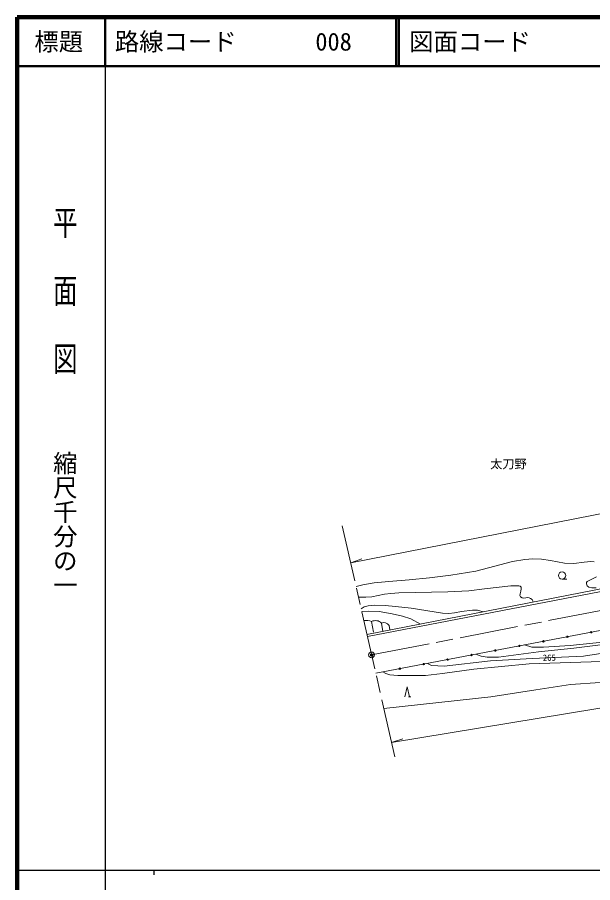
# Model space of a CAD drawing. Units: millimetres at full size, sheet at 1:1000; details may follow other scales. Extents: x 40000 to 680000, y 20000 to 380000.
# Drawn here: x 40000 to 158041, y 202409 to 380000 of the extents above; entities that cross this region are included whole.
import ezdxf
from ezdxf.enums import TextEntityAlignment as Align

# ---------------------------------------------------------------- set-up
doc = ezdxf.new("R2010")
doc.units = ezdxf.units.MM
doc.header["$LTSCALE"] = 1000
doc.header["$PDMODE"] = 32
doc.header["$PDSIZE"] = 500
doc.linetypes.add('CHAIN', pattern=[18.5, 12, -1.5, 3.5, -1.5])
for name, color, linetype, lineweight in [('M-BGD', 7, 'Continuous', 13), ('M-BMK', 2, 'CHAIN', 13), ('M-BMK-SRVR', 3, 'Continuous', 13), ('M-STR-HTXT', 7, 'Continuous', 13), ('M-TTL', 2, 'Continuous', 140), ('M-TTL-BAND', 7, 'Continuous', 25), ('M-TTL-LINE', 7, 'Continuous', 50)]:
    doc.layers.add(name, color=color, linetype=linetype, lineweight=lineweight)
for name, color, linetype in [('M-BMK-HTXT', 7, 'Continuous'), ('M-OTRS', 6, 'Continuous'), ('M-TTL-TXT', 7, 'Continuous')]:
    doc.layers.add(name, color=color, linetype=linetype)
doc.styles.add('@ＭＳ ゴシック', font='')
doc.styles.add('ＭＳ ゴシック', font='')
doc.styles.get('@ＭＳ ゴシック').set_extended_font_data('@MS Gothic')
doc.styles.get('ＭＳ ゴシック').set_extended_font_data('MS Gothic')

msp = doc.modelspace()

# ---------------------------------------------------------------- hatches: boundary and pattern name
at = {"layer": 'M-BGD'}
for points in [[(152683, 252839, -0.41421), (152803, 253014, -0.41421), (152978, 252895, -1)], [(157595, 253773, -0.41421), (157714, 253949, -0.41421), (157890, 253829, -1)], [(142859, 250969, -0.41421), (142979, 251145, -0.41421), (143154, 251025, -1)], [(147771, 251904, -0.41421), (147891, 252079, -0.41421), (148066, 251960, -1)], [(133036, 249100, -0.41421), (133155, 249275, -0.41421), (133330, 249156, -1)], [(137948, 250034, -0.41421), (138067, 250210, -0.41421), (138242, 250091, -1)], [(123212, 247230, -0.41421), (123331, 247406, -0.41421), (123507, 247286, -1)], [(128124, 248165, -0.41421), (128243, 248340, -0.41421), (128419, 248221, -1)], [(118300, 246296, -0.41421), (118420, 246471, -0.41421), (118595, 246352, -1)]]:
    msp.add_hatch(color=256, dxfattribs=at).paths.add_polyline_path(points)

# ---------------------------------------------------------------- linework, layer by layer
for p, q in [((151762, 264710), (152762, 264710)), ((112673, 256006), (113071, 253827)), ((114698, 255676), (114973, 253981)), ((116256, 255214), (116436, 254266)), ((120223, 240573), (120723, 240573))]:
    msp.add_line(p, q, dxfattribs=at)
for points in [[(113536, 245389), (207396, 263250), (210727, 264065), (214112, 265084), (217853, 266287), (220745, 267495), (222950, 268504), (224868, 269626), (227566, 271351), (229608, 272769), (231453, 274180), (233474, 275926), (235099, 277607), (236596, 279228), (237471, 280353), (238620, 282211), (240393, 285513), (241203, 287551), (241810, 289776), (241997, 292087), (241810, 295246), (241233, 298333), (240555, 301505), (239262, 306381)], [(111730, 253349), (199702, 270488)], [(109498, 263189), (110854, 263549), (113238, 263954), (116189, 264252), (120364, 264592), (124556, 264996), (128935, 265535), (134095, 266318), (141597, 268325), (144144, 268710), (145795, 268893), (147531, 268832), (149406, 268553), (152254, 267957), (154202, 267924), (156319, 268197), (157629, 268316), (158363, 268265)], [(111828, 252915), (199894, 269914)], [(158841, 265188), (156931, 264195), (156788, 264029), (156788, 263746), (156913, 263359), (157239, 263053), (157875, 262898), (158734, 262898)], [(109992, 261009), (111511, 260993), (112702, 261043), (115306, 261623), (116604, 261750), (118258, 261890), (128302, 262099), (132636, 262321), (135866, 262719), (141266, 263325), (142165, 263325), (142866, 263321), (143187, 263248), (143337, 263086), (143393, 262738), (143320, 262240), (143142, 261713), (143126, 261365), (143248, 261072), (143566, 260880), (143917, 260799), (144706, 260955), (145026, 260884), (145307, 260754), (145609, 260501), (145796, 260245), (145845, 259995)], [(110530, 258641), (111173, 259027), (111970, 259232), (113222, 259357), (115470, 259326), (117608, 259107), (120816, 258726), (127252, 257725), (128546, 257650), (129692, 257787), (131161, 258057), (133357, 258316), (134414, 258316), (135564, 257992)], [(110662, 258055), (112110, 258120), (114226, 258053), (116897, 257608), (119048, 257125), (120767, 256523), (122733, 255493)], [(144042, 251194), (145545, 250759), (147978, 250759), (153420, 251090), (174716, 253263), (178914, 253830), (183239, 254173), (187569, 254300), (193020, 254300), (203627, 254011), (215102, 254011)], [(210359, 252809), (204291, 253170), (195924, 253170), (188847, 253071), (179402, 252968), (168431, 252288), (154150, 250504), (146932, 249787), (138752, 248721), (136383, 248721), (135160, 248871), (134070, 249297)], [(124158, 247410), (124944, 247003), (127587, 246866), (137099, 247914), (145593, 248433), (156174, 248887), (160128, 249509), (164172, 249907), (180101, 250791), (185754, 250791), (200324, 250298)], [(190273, 248118), (183668, 248207), (175321, 248179), (166410, 247910), (157751, 247753), (145034, 247294), (133638, 246213), (127244, 245372), (123765, 244903), (118079, 244903), (116398, 245035), (115602, 245335), (115001, 245668)], [(115183, 238128), (137170, 240521), (146361, 241982), (153517, 243059), (159592, 243524), (163376, 243524), (167017, 243656)], [(119473, 240573), (119973, 242573), (120473, 240573)]]:
    msp.add_lwpolyline(points, dxfattribs=at)
for centre, radius in [((151762, 265460), 750), ((152831, 252867), 150), ((157742, 253801), 150), ((143007, 250997), 150), ((147919, 251932), 150), ((133183, 249128), 150), ((138095, 250062), 150), ((123359, 247258), 150), ((128271, 248193), 150), ((118448, 246324), 150)]:
    msp.add_circle(centre, radius, dxfattribs=at)
for centre, radius, start, end in [((111554, 253408), 2829, 66.7052, 99.57608), ((113465, 254489), 1712, 43.92365, 117.54791), ((115205, 254529), 1254, 33.07997, 113.86968)]:
    msp.add_arc(centre, radius, start, end, dxfattribs=at)
at = {"layer": 'M-BMK'}
for p, q in [((117421, 228261), (106675, 275632)), ((112682, 249150), (210722, 268139))]:
    msp.add_line(p, q, dxfattribs=at)
at = {"layer": 'M-BMK-SRVR'}
msp.add_circle((112682, 249150), 600, dxfattribs=at)
at = {"layer": 'M-OTRS'}
msp.add_point((112682, 249150), dxfattribs=at)
at = {"layer": 'M-STR-HTXT'}
for p, q in [((108394, 268055), (110713, 268860)), ((116756, 231192), (119100, 231924))]:
    msp.add_line(p, q, dxfattribs=at)
for points in [[(116756, 231192), (207249, 246086), (220010, 249294), (226517, 251833), (232290, 255103), (236654, 258257), (240389, 261720), (243299, 264991), (245174, 267363), (247314, 270641), (249493, 274400), (251014, 277853), (252129, 280676), (253175, 283953), (253867, 286823), (254381, 289783), (254670, 291778), (254897, 294130), (254980, 296843), (254952, 300179), (254690, 302818), (254348, 305497), (253545, 309600)], [(192607, 306879), (202588, 306960), (205211, 306758), (206478, 306469), (207942, 305744), (209121, 304782), (210247, 303704), (211061, 302594), (211770, 301357), (212288, 300109), (212637, 298735), (212801, 297371), (212866, 295888), (212625, 294263), (212328, 293238), (211835, 292133), (211111, 291008), (210039, 289727), (208656, 288644), (207524, 287968), (206093, 287454), (204015, 286879), (173534, 280873), (108394, 268055)]]:
    msp.add_lwpolyline(points, dxfattribs=at)
at = {"layer": 'M-TTL'}
for p, q in [((40000, 380000), (40000, 20000)), ((680000, 380000), (40000, 380000))]:
    msp.add_line(p, q, dxfattribs=at)
at = {"layer": 'M-TTL-BAND'}
for p, q in [((58000, 370000), (58000, 20000)), ((40000, 205000), (579000, 205000)), ((68000, 205000), (68000, 204000))]:
    msp.add_line(p, q, dxfattribs=at)
at = {"layer": 'M-TTL-LINE'}
for p, q in [((58000, 380000), (58000, 370000)), ((117750, 380000), (117750, 370000)), ((118250, 380000), (118250, 370000)), ((40000, 370000), (680000, 370000))]:
    msp.add_line(p, q, dxfattribs=at)

# ---------------------------------------------------------------- texts
at = {"layer": 'M-BGD', "style": 'ＭＳ ゴシック'}
msp.add_text('265', height=1320, rotation=1.101, dxfattribs=at).set_placement((149147, 248585), align=Align.MIDDLE_CENTER)
at = {"layer": 'M-BMK-HTXT', "style": 'ＭＳ ゴシック'}
msp.add_text('太刀野', height=1833, dxfattribs=at).set_placement((140761, 288347), align=Align.MIDDLE_CENTER)
at = {"layer": 'M-TTL-BAND', "style": '@ＭＳ ゴシック', "width": 1.4}
msp.add_text('平  面  図', height=3666, rotation=270, dxfattribs=at).set_placement((49777, 306475), align=Align.MIDDLE_RIGHT)
at = {"layer": 'M-TTL-BAND', "style": '@ＭＳ ゴシック'}
msp.add_text('縮尺千分の一', height=3666, rotation=270, dxfattribs=at).set_placement((49777, 261030), align=Align.MIDDLE_RIGHT)
at = {"layer": 'M-TTL-TXT', "style": 'ＭＳ ゴシック'}
msp.add_text('標題', height=3666, dxfattribs=at).set_placement((48500, 375000), align=Align.MIDDLE_CENTER)
for s, p in [('路線コード', (60000, 375000)), ('008', (101142, 375000)), ('図面コード', (120380, 375000))]:
    msp.add_text(s, height=3666, dxfattribs=at).set_placement(p, align=Align.MIDDLE_LEFT)

doc.saveas('drawing.dxf')
